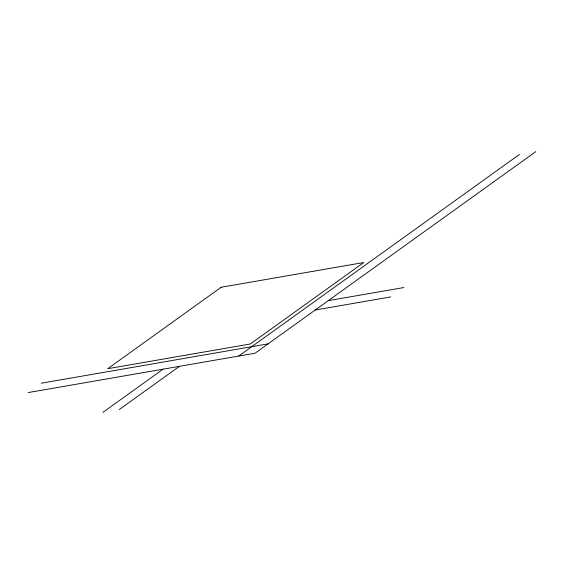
<?xml version="1.0" encoding="UTF-8"?>
<svg xmlns="http://www.w3.org/2000/svg" width="564" height="564" viewBox="0 0 564 564"><rect width="100%" height="100%" fill="white"/><g stroke="black" fill="none" stroke-linecap="round" stroke-linejoin="round"><path stroke-width="0.85" d="M102.881 412.383L163.038 369.18M119.279 409.542L179.437 366.339M238.657 356.067L519.402 154.458M535.8 151.617L255.055 353.219L28.2 392.572M328.262 300.654L403.88 287.534M315.22 310.017L390.838 296.904M41.242 383.21L268.104 343.85M221.158 287.252L107.717 368.715L250.31 343.977L363.745 262.521L221.158 287.252"/></g></svg>
